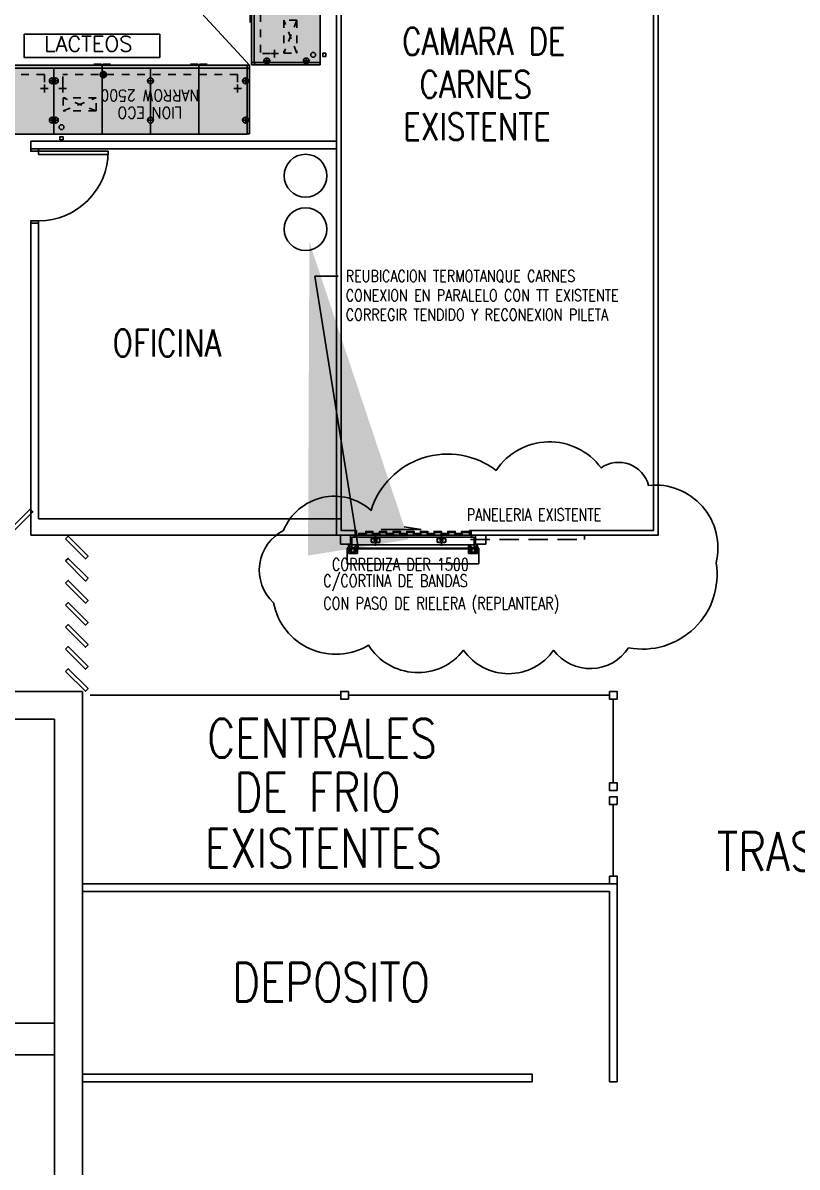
# Model space of a CAD drawing. Header units: millimetres. Extents: x -434 to 213, y 66 to 172.
# Drawn here: x 172.66 to 182.67, y 91.5 to 106.31 of the extents above; entities that cross this region are included whole.
import ezdxf
from ezdxf import colors
from ezdxf.entities.mleader import LeaderData, LeaderLine
from ezdxf.enums import TextEntityAlignment as Align
from ezdxf.math import Vec2, Vec3

# ---------------------------------------------------------------- set-up
doc = ezdxf.new("R2010")
doc.units = ezdxf.units.MM
for name, pattern in [('PLANO BASE ROCA II-2$0$HIDDEN', [0.375, 0.25, -0.125]), ('TRATTEGGIATA', [0.75, 0.5, -0.25]), ('TRATTEGGIATA2', [0.375, 0.25, -0.125])]:
    doc.linetypes.add(name, pattern=pattern)
for name, color, linetype in [('0_CAMARAS', 4, 'Continuous'), ('0_CARPINTERIA', 2, 'Continuous'), ('0_MUROS', 7, 'Continuous'), ('A-CAMARA', 160, 'Continuous'), ('A-CARPINTERIA CÁMARA', 1, 'Continuous'), ('A-CARPINTERIA METALICA', 20, 'Continuous'), ('A-REJILLAS', 252, 'Continuous'), ('COSTAN-EXH-COTAS', 8, 'Continuous'), ('COSTAN-EXH-Desagues', 1, 'Continuous'), ('D-DEF CAUCHO PUERTAS CAM', 30, 'Continuous'), ('DESAGUE', 4, 'TRATTEGGIATA'), ('DESAGUE MAQUINA', 3, 'Continuous'), ('DESAGUE PISO', 7, 'TRATTEGGIATA'), ('E_EQUIPAMIENTO', 1, 'Continuous'), ('E_EXHIBIDORAS', 1, 'Continuous'), ('ENTRADA DE FRIO', 2, 'Continuous'), ('GABINETE', 1, 'Continuous'), ('LATERALES', 3, 'Continuous'), ('PATAS', 6, 'Continuous'), ('QUADRO_ELETTRICO', 8, 'Continuous'), ('T_TEXTOS', 3, 'Continuous'), ('TESTI20', 3, 'Continuous')]:
    doc.layers.add(name, color=color, linetype=linetype)
doc.styles.add('ROMANS', font='ROMANS.SHX', dxfattribs={"width": 0.8, "height": 0.2})
doc.styles.get("Standard").update_dxf_attribs({"font": 'technic_.ttf', "width": 0.8, "height": 0.12})
doc.styles.add('TESTI15', font='romans.shx', dxfattribs={"width": 0.9, "height": 1.5})

# ---------------------------------------------------------------- blocks, each defined once
blk = doc.blocks.new('P90d')
at = {"color": 9}
for points in [[(-0.03, 0.1), (-0.03, 1), (-0.07, 1), (-0.07, 0.1)], [(-0.96, 0), (-0.96, 0.1), (-0.93, 0.1), (-0.93, 0)], [(0, 0), (0, 0.1), (-0.03, 0.1), (-0.03, 0)]]:
    blk.add_lwpolyline(points, close=True, dxfattribs=at)
at = {"color": 8}
blk.add_arc((-0.03, 0.1), 0.9, 90, 180, dxfattribs=at)
blk = doc.blocks.new('lateral izquierdo')
at = {"layer": 'E_EXHIBIDORAS', "color": 3, "linetype": 'ByBlock'}
for p, q in [((407702, 429665), (407702, 430550)), ((407732, 429700), (407717, 429700)), ((407702, 429665), (407732, 429665))]:
    blk.add_line(p, q, dxfattribs=at)
at = {"layer": 'E_EXHIBIDORAS'}
for p, q in [((407732, 430550), (407702, 430550)), ((407732, 429700), (407732, 429665))]:
    blk.add_line(p, q, dxfattribs=at)
at = {"layer": 'E_EXHIBIDORAS', "color": 1, "linetype": 'ByBlock'}
blk.add_line((407732, 429665), (407732, 430550), dxfattribs=at)
at = {"layer": 'E_EXHIBIDORAS', "color": 3, "linetype": 'ByBlock'}
blk.add_arc((407720, 429718), 17.5, 187.7705, 262.2295, dxfattribs=at)
blk = doc.blocks.new('COSTAN-REFERENCIA DE DESAGÜES')
at = {"layer": 'COSTAN-EXH-Desagues'}
blk.add_hatch(color=256, dxfattribs=at).paths.add_polyline_path([(40, 0, 1), (-40, 0, 1)])
blk.add_circle((0, 0), 40, dxfattribs=at)
blk = doc.blocks.new('LI_TL1_N_ ECO 250')
at = {"layer": 'COSTAN-EXH-COTAS', "color": 1}
for p, q in [((625, -890), (625, 0)), ((1250, -855), (1250, 0)), ((1875, -890), (1875, 0)), ((2500, -855), (2500, 0))]:
    blk.add_line(p, q, dxfattribs=at)
at = {"layer": 'COSTAN-EXH-Desagues'}
for p, q in [((615, -905), (517, -905)), ((517, -905), (517, -907)), ((617, -907), (517, -907)), ((585, -907), (615, -907)), ((615, -890), (615, -905)), ((615, -890), (617, -890)), ((615, -907), (617, -907)), ((617, -907), (617, -890)), ((634, -907), (634, -890)), ((636, -890), (634, -890)), ((636, -907), (634, -907)), ((634, -907), (734, -907)), ((636, -890), (636, -905)), ((636, -905), (734, -905)), ((666, -907), (636, -907)), ((734, -905), (734, -907)), ((1865, -905), (1767, -905)), ((1767, -905), (1767, -907)), ((1867, -907), (1767, -907)), ((1835, -907), (1865, -907)), ((1865, -890), (1865, -905)), ((1865, -890), (1867, -890)), ((1865, -907), (1867, -907)), ((1867, -907), (1867, -890)), ((1884, -907), (1884, -890)), ((1886, -890), (1884, -890)), ((1886, -907), (1884, -907)), ((1884, -907), (1984, -907)), ((1886, -890), (1886, -905)), ((1886, -905), (1984, -905)), ((1916, -907), (1886, -907)), ((1984, -905), (1984, -907))]:
    blk.add_line(p, q, dxfattribs=at)
at = {"layer": 'DESAGUE'}
for p, q in [((122, -770), (122, -645)), ((2385, -645), (2385, -770)), ((122, -770), (2385, -770))]:
    blk.add_line(p, q, dxfattribs=at)
at = {"layer": 'DESAGUE MAQUINA'}
for p, q in [((122, -590), (72, -590)), ((122, -590), (122, -540)), ((122, -590), (122, -640)), ((122, -590), (172, -590)), ((2385, -590), (2335, -590)), ((2385, -590), (2385, -540)), ((2385, -590), (2385, -640)), ((2385, -590), (2435, -590))]:
    blk.add_line(p, q, dxfattribs=at)
at = {"layer": 'DESAGUE PISO'}
for p, q in [((1860, -720), (1860, -820)), ((1910, -770), (1810, -770))]:
    blk.add_line(p, q, dxfattribs=at)
at = {"layer": 'ENTRADA DE FRIO'}
blk.add_lwpolyline([(2380, 73), (2420, 73), (2420, 33), (2380, 33)], close=True, dxfattribs=at)
blk.add_circle((2400, -90), 31, dxfattribs=at)
at = {"layer": 'GABINETE'}
for p, q in [((2500, 0), (0, 0)), ((0, 0), (0, -855)), ((0, -855), (2500, -855)), ((2500, -890), (0, -890))]:
    blk.add_line(p, q, dxfattribs=at)
at = {"layer": 'LATERALES'}
for p, q in [((2500, -890), (0, -890)), ((2470, -890), (2500, -890))]:
    blk.add_line(p, q, dxfattribs=at)
at = {"layer": 'PATAS'}
for p, q in [((20, -142), (20, -218)), ((1250, -142), (1250, -218)), ((2480, -142), (2480, -218)), ((-18, -180), (58, -180)), ((1212, -180), (1288, -180)), ((2518, -180), (2442, -180)), ((-18, -690), (58, -690)), ((20, -652), (20, -728)), ((1212, -690), (1288, -690)), ((1250, -652), (1250, -728)), ((2518, -690), (2442, -690)), ((2480, -652), (2480, -728))]:
    blk.add_line(p, q, dxfattribs=at)
for centre in [(20, -180), (1250, -180), (2480, -180), (20, -690), (1250, -690), (2480, -690)]:
    blk.add_circle(centre, 37.6, dxfattribs=at)
at = {"layer": 'QUADRO_ELETTRICO', "linetype": 'TRATTEGGIATA2'}
for p, q in [((1950, -300), (2380, -300)), ((1950, -300), (2380, -470)), ((2380, -300), (1950, -470)), ((1950, -300), (1950, -470)), ((2380, -470), (2380, -300)), ((1950, -470), (2380, -470))]:
    blk.add_line(p, q, dxfattribs=at)
at = {"layer": 'COSTAN-EXH-Desagues'}
blk.add_blockref('COSTAN-REFERENCIA DE DESAGÜES', (1860, -770), dxfattribs=at)
at = {"layer": 'TESTI20', "style": 'TESTI15', "width": 0.9}
for s, p in [('LION ECO', (1257, -276)), ('NARROW 2500', (1257, -501))]:
    blk.add_text(s, height=148, dxfattribs=at).set_placement(p, align=Align.MIDDLE)
blk = doc.blocks.new('LI_TL1_N_ECO 375')
at = {"layer": 'COSTAN-EXH-COTAS', "color": 1}
for p, q in [((625, -890), (625, 0)), ((1250, -855), (1250, 0)), ((1875, -890), (1875, 0)), ((2500, -855), (2500, 0)), ((3125, -890), (3125, 0)), ((3750, -855), (3750, 0))]:
    blk.add_line(p, q, dxfattribs=at)
at = {"layer": 'COSTAN-EXH-Desagues'}
for p, q in [((615, -905), (517, -905)), ((517, -905), (517, -907)), ((617, -907), (517, -907)), ((585, -907), (615, -907)), ((615, -890), (615, -905)), ((615, -890), (617, -890)), ((615, -907), (617, -907)), ((617, -907), (617, -890)), ((634, -907), (634, -890)), ((636, -890), (634, -890)), ((636, -907), (634, -907)), ((634, -907), (734, -907)), ((636, -890), (636, -905)), ((636, -905), (734, -905)), ((666, -907), (636, -907)), ((734, -905), (734, -907)), ((1865, -905), (1767, -905)), ((1767, -905), (1767, -907)), ((1867, -907), (1767, -907)), ((1835, -907), (1865, -907)), ((1865, -890), (1865, -905)), ((1865, -890), (1867, -890)), ((1865, -907), (1867, -907)), ((1867, -907), (1867, -890)), ((1884, -907), (1884, -890)), ((1886, -890), (1884, -890)), ((1886, -907), (1884, -907)), ((1884, -907), (1984, -907)), ((1886, -890), (1886, -905)), ((1886, -905), (1984, -905)), ((1916, -907), (1886, -907)), ((1984, -905), (1984, -907)), ((3115, -905), (3017, -905)), ((3017, -905), (3017, -907)), ((3117, -907), (3017, -907)), ((3085, -907), (3115, -907)), ((3115, -890), (3115, -905)), ((3115, -890), (3117, -890)), ((3115, -907), (3117, -907)), ((3117, -907), (3117, -890)), ((3134, -907), (3134, -890)), ((3136, -890), (3134, -890)), ((3136, -907), (3134, -907)), ((3134, -907), (3234, -907)), ((3136, -890), (3136, -905)), ((3136, -905), (3234, -905)), ((3166, -907), (3136, -907)), ((3234, -905), (3234, -907))]:
    blk.add_line(p, q, dxfattribs=at)
at = {"layer": 'DESAGUE'}
for p, q in [((122, -770), (122, -645)), ((3635, -645), (3635, -770)), ((122, -770), (3635, -770))]:
    blk.add_line(p, q, dxfattribs=at)
at = {"layer": 'DESAGUE MAQUINA'}
for p, q in [((122, -590), (72, -590)), ((122, -590), (122, -540)), ((122, -590), (122, -640)), ((122, -590), (172, -590)), ((3635, -590), (3585, -590)), ((3635, -590), (3635, -540)), ((3635, -590), (3635, -640)), ((3635, -590), (3685, -590))]:
    blk.add_line(p, q, dxfattribs=at)
at = {"layer": 'DESAGUE PISO'}
for p, q in [((1875, -720), (1875, -820)), ((1925, -770), (1825, -770))]:
    blk.add_line(p, q, dxfattribs=at)
at = {"layer": 'ENTRADA DE FRIO'}
blk.add_lwpolyline([(3630, 73), (3670, 73), (3670, 33), (3630, 33)], close=True, dxfattribs=at)
blk.add_circle((3650, -90), 31, dxfattribs=at)
at = {"layer": 'GABINETE'}
for p, q in [((3750, 0), (0, 0)), ((0, 0), (0, -855)), ((0, -855), (3750, -855)), ((2500, -890), (0, -890))]:
    blk.add_line(p, q, dxfattribs=at)
at = {"layer": 'LATERALES', "color": 3, "linetype": 'ByBlock'}
blk.add_line((3750, -890), (0, -890), dxfattribs=at)
at = {"layer": 'LATERALES'}
blk.add_line((3720, -890), (3750, -890), dxfattribs=at)
at = {"layer": 'PATAS'}
for p, q in [((20, -142), (20, -218)), ((1270, -142), (1270, -218)), ((2520, -142), (2520, -218)), ((3730, -142), (3730, -218)), ((-18, -180), (58, -180)), ((1232, -180), (1308, -180)), ((2482, -180), (2558, -180)), ((3768, -180), (3692, -180)), ((-18, -690), (58, -690)), ((20, -652), (20, -728)), ((1232, -690), (1308, -690)), ((1270, -652), (1270, -728)), ((2482, -690), (2558, -690)), ((2520, -652), (2520, -728)), ((3768, -690), (3692, -690)), ((3730, -652), (3730, -728))]:
    blk.add_line(p, q, dxfattribs=at)
for centre in [(20, -180), (1270, -180), (2520, -180), (3730, -180), (20, -690), (1270, -690), (2520, -690), (3730, -690)]:
    blk.add_circle(centre, 37.6, dxfattribs=at)
at = {"layer": 'QUADRO_ELETTRICO', "linetype": 'TRATTEGGIATA2'}
for p, q in [((3200, -300), (3630, -300)), ((3200, -300), (3630, -470)), ((3630, -300), (3200, -470)), ((3200, -300), (3200, -470)), ((3630, -470), (3630, -300)), ((3200, -470), (3630, -470))]:
    blk.add_line(p, q, dxfattribs=at)
at = {"layer": 'COSTAN-EXH-Desagues'}
blk.add_blockref('COSTAN-REFERENCIA DE DESAGÜES', (1875, -770), dxfattribs=at)
at = {"layer": 'TESTI20', "style": 'TESTI15', "width": 0.9}
blk.add_text('LION ECO NARROW 3750', height=148, dxfattribs=at).set_placement((1887, -423), align=Align.MIDDLE)
blk = doc.blocks.new('PCAMARA 1500 corrediza')
at = {"layer": 'A-CAMARA'}
for p, q in [((-0.2, 0), (0, 0)), ((1.5, -0.06), (1.5, 0)), ((1.7, 0), (1.5, 0))]:
    blk.add_line(p, q, dxfattribs=at)
at = {"layer": 'A-CARPINTERIA CÁMARA'}
for p, q in [((-0.101, 0.162), (0.046, 0.162)), ((-0.085, 0.235), (0.031, 0.235)), ((-0.085, 0.116), (-0.085, 0.235)), ((-0.069, 0.219), (0.015, 0.219)), ((-0.069, 0.116), (-0.069, 0.219)), ((-0.056, 0.17), (-0.069, 0.202)), ((-0.056, 0.145), (-0.056, 0.219)), ((-0.044, 0.219), (-0.044, 0.169)), ((-0.01, 0.219), (-0.01, 0.169)), ((-0.001, 0.146), (-0.001, 0.219)), ((-0.001, 0.169), (0.015, 0.206)), ((0.015, 0.219), (0.015, 0.125)), ((0.031, 0.235), (0.031, 0.125)), ((1.601, 0.162), (1.454, 0.162)), ((1.585, 0.235), (1.469, 0.235)), ((1.469, 0.235), (1.469, 0.124)), ((1.485, 0.219), (1.485, 0.124)), ((1.569, 0.219), (1.485, 0.219)), ((1.501, 0.169), (1.485, 0.206)), ((1.501, 0.146), (1.501, 0.219)), ((1.51, 0.219), (1.51, 0.169)), ((1.544, 0.219), (1.544, 0.169)), ((1.556, 0.144), (1.556, 0.219)), ((1.556, 0.17), (1.569, 0.202)), ((1.569, 0.116), (1.569, 0.219)), ((1.585, 0.116), (1.585, 0.235)), ((-0.06, 0.116), (-0.19, 0.116)), ((-0.19, 0.116), (-0.19, 0)), ((-0.19, 0), (-0.06, 0)), ((-0.04, 0.116), (-0.085, 0.116)), ((-0.06, 0), (-0.06, 0.116)), ((-0.06, 0.116), (-0.06, 0)), ((-0.04, 0.125), (-0.04, 0.024)), ((-0.04, 0.024), (1.54, 0.024)), ((-0.008, 0.024), (-0.008, 0)), ((-0.008, 0), (1.508, 0)), ((0.02, 0), (0.02, -0.06)), ((0.325, 0.027), (0.325, 0.033)), ((0.325, 0.033), (0.348, 0.033)), ((0.438, 0.027), (0.325, 0.027)), ((0.326, 0.046), (0.326, 0.085)), ((0.333, 0.092), (0.432, 0.092)), ((0.359, 0.039), (0.333, 0.039)), ((0.348, 0.033), (0.416, 0.033)), ((0.364, 0.049), (0.364, 0.07)), ((0.371, 0.077), (0.393, 0.077)), ((0.4, 0.07), (0.4, 0.049)), ((0.432, 0.039), (0.405, 0.039)), ((0.416, 0.033), (0.438, 0.033)), ((0.438, 0.085), (0.438, 0.046)), ((0.438, 0.033), (0.438, 0.027)), ((1.178, 0.085), (1.178, 0.046)), ((1.201, 0.033), (1.178, 0.033)), ((1.178, 0.033), (1.178, 0.027)), ((1.178, 0.027), (1.291, 0.027)), ((1.284, 0.092), (1.185, 0.092)), ((1.185, 0.039), (1.212, 0.039)), ((1.269, 0.033), (1.201, 0.033)), ((1.216, 0.07), (1.216, 0.049)), ((1.246, 0.077), (1.223, 0.077)), ((1.253, 0.049), (1.253, 0.07)), ((1.258, 0.039), (1.284, 0.039)), ((1.291, 0.033), (1.269, 0.033)), ((1.291, 0.046), (1.291, 0.085)), ((1.291, 0.027), (1.291, 0.033)), ((1.48, 0), (1.5, 0)), ((1.48, -0.06), (1.48, 0)), ((1.5, 0), (1.5, -0.06)), ((1.508, 0.024), (1.508, 0)), ((1.54, 0.124), (1.54, 0.024)), ((1.54, 0.116), (1.56, 0.116)), ((1.69, 0.116), (1.56, 0.116)), ((1.56, 0.116), (1.56, 0)), ((1.56, 0.116), (1.56, 0)), ((1.56, 0), (1.69, 0)), ((1.69, 0), (1.69, 0.116)), ((0, -0.06), (0, 0)), ((0.02, -0.06), (0, -0.06)), ((1.161, -0.076), (0.643, -0.076)), ((0.643, -0.076), (0.865, -0.108)), ((1.5, -0.06), (1.48, -0.06))]:
    blk.add_line(p, q, dxfattribs=at)
at = {"layer": 'A-CARPINTERIA CÁMARA', "linetype": 'PLANO BASE ROCA II-2$0$HIDDEN'}
for p in [(-1.467, 0), (0.005, 0.056)]:
    blk.add_line(p, (-1.467, 0.056), dxfattribs=at)
at = {"layer": 'A-CARPINTERIA CÁMARA', "color": 4}
blk.add_line((-0.04, 0.125), (1.54, 0.124), dxfattribs=at)
at = {"layer": 'A-CARPINTERIA CÁMARA'}
for points in [[(0.123, -0.037), (0.028, -0.037), (0.028, -0.05), (0.123, -0.05)], [(0.116, -0.009), (0.211, -0.009), (0.211, -0.023), (0.116, -0.023)], [(0.3, -0.037), (0.205, -0.037), (0.205, -0.05), (0.3, -0.05)], [(0.293, -0.01), (0.388, -0.01), (0.388, -0.023), (0.293, -0.023)], [(0.477, -0.037), (0.382, -0.037), (0.382, -0.05), (0.477, -0.05)], [(0.471, -0.01), (0.565, -0.01), (0.565, -0.023), (0.471, -0.023)], [(0.654, -0.037), (0.559, -0.037), (0.559, -0.05), (0.654, -0.05)], [(0.648, -0.01), (0.743, -0.01), (0.743, -0.023), (0.648, -0.023)], [(0.831, -0.037), (0.736, -0.037), (0.736, -0.05), (0.831, -0.05)], [(0.825, -0.01), (0.92, -0.01), (0.92, -0.023), (0.825, -0.023)], [(1.008, -0.037), (0.913, -0.037), (0.913, -0.05), (1.008, -0.05)], [(1.002, -0.01), (1.097, -0.01), (1.097, -0.023), (1.002, -0.023)], [(1.185, -0.037), (1.091, -0.037), (1.091, -0.05), (1.185, -0.05)], [(1.179, -0.01), (1.274, -0.01), (1.274, -0.023), (1.179, -0.023)], [(1.362, -0.037), (1.268, -0.037), (1.268, -0.05), (1.362, -0.05)], [(1.356, -0.01), (1.451, -0.01), (1.451, -0.023), (1.356, -0.023)]]:
    blk.add_lwpolyline(points, close=True, dxfattribs=at)
for centre, radius in [((0.335, 0.084), 0.00291), ((0.335, 0.047), 0.00291), ((0.383, 0.065), 0.00441), ((0.429, 0.084), 0.00291), ((0.429, 0.047), 0.00291), ((1.187, 0.084), 0.00291), ((1.187, 0.047), 0.00291), ((1.234, 0.065), 0.00441), ((1.282, 0.084), 0.00291), ((1.282, 0.047), 0.00291)]:
    blk.add_circle(centre, radius, dxfattribs=at)
for centre, radius, start, end in [((-0.067, 0.165), 0.0236, 266.364, 8.8204), ((0.013, 0.165), 0.0236, 171.1709, 273.6272), ((1.487, 0.165), 0.0236, 266.364, 8.8204), ((1.567, 0.165), 0.0236, 171.1709, 273.6272), ((0.333, 0.085), 0.00699, 89.9956, 179.9956), ((0.333, 0.046), 0.00699, 179.9956, 269.9956), ((0.346, 0.051), 0.0179, 261.8095, 353.3223), ((0.371, 0.07), 0.00699, 89.9956, 179.9956), ((0.393, 0.07), 0.00699, 359.9956, 89.9956), ((0.418, 0.051), 0.0179, 186.669, 278.1818), ((0.432, 0.085), 0.00699, 359.9956, 89.9956), ((0.432, 0.046), 0.00699, 269.9956, 359.9956), ((1.185, 0.085), 0.00699, 89.9956, 179.9956), ((1.185, 0.046), 0.00699, 179.9956, 269.9956), ((1.199, 0.051), 0.0179, 261.8095, 353.3223), ((1.223, 0.07), 0.00699, 89.9956, 179.9956), ((1.246, 0.07), 0.00699, 359.9956, 89.9956), ((1.271, 0.051), 0.0179, 186.669, 278.1818), ((1.284, 0.085), 0.00699, 359.9956, 89.9956), ((1.284, 0.046), 0.00699, 269.9956, 359.9956)]:
    blk.add_arc(centre, radius, start, end, dxfattribs=at)
at = {"layer": 'A-CARPINTERIA METALICA', "color": 8}
for p, q in [((0.383, -0.002), (0.383, 0.137)), ((1.234, -0.002), (1.234, 0.137))]:
    blk.add_line(p, q, dxfattribs=at)
at = {"layer": 'A-REJILLAS'}
blk.add_lwpolyline([(1.6, 0.368), (1.6, 0.168), (-0.1, 0.168), (-0.1, 0.368), (1.6, 0.368)], dxfattribs=at)
at = {"layer": 'D-DEF CAUCHO PUERTAS CAM', "color": 4}
blk.add_lwpolyline([(1.54, 0.174), (1.54, 0.125), (-0.04, 0.125), (-0.04, 0.174)], close=True, dxfattribs=at)

msp = doc.modelspace()

# ---------------------------------------------------------------- linework, layer by layer
at = {"layer": '0_CAMARAS'}
for p, q in [((176.976, 99.678), (176.976, 99.738)), ((178.456, 99.678), (178.456, 99.738)), ((170.605, 97.298), (173.07, 97.298)), ((173.07, 97.298), (173.07, 85.968)), ((169.21, 93.368), (173.07, 93.368)), ((169.21, 92.958), (173.07, 92.958))]:
    msp.add_line(p, q, dxfattribs=at)
for points in [[(176.715, 99.678), (176.715, 110.895), (179.276, 110.895)], [(180.516, 110.895), (180.875, 110.895), (180.875, 99.678), (178.456, 99.678)], [(179.276, 110.835), (176.775, 110.835), (176.775, 99.738), (176.976, 99.738)], [(178.456, 99.738), (180.815, 99.738), (180.815, 110.835), (180.516, 110.835)]]:
    msp.add_lwpolyline(points, dxfattribs=at)
at = {"layer": '0_CARPINTERIA'}
for p, q in [((173.53, 97.608), (176.771, 97.608)), ((176.871, 97.608), (180.246, 97.608)), ((180.296, 97.558), (180.296, 96.477)), ((180.296, 96.195), (180.296, 95.268))]:
    msp.add_line(p, q, dxfattribs=at)
for points in [[(176.871, 97.658), (176.771, 97.658), (176.771, 97.558), (176.871, 97.558)], [(180.246, 97.658), (180.346, 97.658), (180.346, 97.558), (180.246, 97.558)], [(180.246, 96.477), (180.346, 96.477), (180.346, 96.377), (180.246, 96.377)], [(180.246, 96.295), (180.346, 96.295), (180.346, 96.195), (180.246, 96.195)], [(180.246, 95.268), (180.346, 95.268), (180.346, 95.168), (180.246, 95.168)]]:
    msp.add_lwpolyline(points, close=True, dxfattribs=at)
at = {"layer": '0_MUROS'}
for p, q in [((172.763, 104.775), (176.715, 104.775)), ((172.763, 104.675), (172.763, 104.775)), ((172.763, 104.675), (176.715, 104.675)), ((172.763, 103.715), (172.863, 103.715)), ((172.763, 99.678), (176.715, 99.678)), ((170.605, 97.658), (173.43, 97.658)), ((173.13, 97.658), (173.43, 97.658)), ((173.43, 97.658), (173.43, 85.608))]:
    msp.add_line(p, q, dxfattribs=at)
for points in [[(172.763, 99.678), (172.763, 103.715)], [(176.763, 99.891), (172.863, 99.891), (172.863, 103.715)], [(176.978, 99.678), (176.715, 99.678)], [(173.43, 95.168), (180.346, 95.168), (180.346, 92.608), (180.246, 92.608)], [(173.43, 95.068), (180.246, 95.068), (180.246, 92.608)], [(179.246, 92.608), (179.246, 92.708), (173.43, 92.708)], [(179.246, 92.608), (173.43, 92.608)]]:
    msp.add_lwpolyline(points, dxfattribs=at)
at = {"layer": 'E_EQUIPAMIENTO', "color": 8, "linetype": 'ByBlock'}
msp.add_lwpolyline([(181.626, 99.321, 0.520567), (180.753, 100.323, 0.520567), (180.138, 100.549, 0.520567), (178.78, 100.517, 0.520567), (177.163, 100, 0.520567), (176.032, 99.741, 0.520567), (175.902, 98.804, 0.520567), (177.131, 98.255, 0.520567), (178.36, 98.19, 0.520567), (179.524, 98.19, 0.520567), (180.494, 98.222, 0.520567)], format="xyb", close=True, dxfattribs=at)
at = {"layer": 'E_EQUIPAMIENTO', "linetype": 'ByBlock'}
for centre in [(176.316, 104.329), (176.316, 103.638)]:
    msp.add_circle(centre, 0.277, dxfattribs=at)
at = {"layer": 'E_EQUIPAMIENTO', "color": 61, "linetype": 'ByBlock'}
for points in [[(175.62, 113.323), (176.505, 113.323), (175.62, 105.763), (176.505, 105.763)], [(175.59, 105.757), (166.78, 105.737), (175.59, 104.872), (166.78, 104.872)]]:
    msp.add_solid(points, dxfattribs=at)
at = {"layer": 'E_EXHIBIDORAS'}
for points in [[(172.531, 99.721), (172.497, 99.756), (172.755, 100.014), (172.789, 99.98)], [(173.211, 99.63), (173.246, 99.665), (173.504, 99.406), (173.469, 99.372)], [(173.211, 99.345), (173.246, 99.379), (173.504, 99.121), (173.469, 99.086)], [(173.211, 99.059), (173.246, 99.094), (173.504, 98.835), (173.469, 98.801)], [(173.211, 98.774), (173.246, 98.808), (173.504, 98.55), (173.469, 98.515)], [(173.211, 98.488), (173.246, 98.523), (173.504, 98.265), (173.469, 98.23)], [(173.211, 98.203), (173.246, 98.237), (173.504, 97.979), (173.469, 97.945)], [(173.211, 97.917), (173.246, 97.952), (173.504, 97.694), (173.469, 97.659)]]:
    msp.add_lwpolyline(points, close=True, dxfattribs=at)
at = {"layer": 'T_TEXTOS'}
msp.add_line((174.866, 106.545), (175.59, 105.757), dxfattribs=at)
at = {"layer": 'T_TEXTOS', "color": 5}
msp.add_lwpolyline([(174.431, 105.858), (172.679, 105.858), (172.679, 106.158), (174.431, 106.158)], close=True, dxfattribs=at)

# ---------------------------------------------------------------- block references
at = {"color": 8, "linetype": 'ByBlock', "rotation": 180}
msp.add_blockref('PCAMARA 1500 corrediza', (178.456, 99.678), dxfattribs=at)
at = {"layer": '0_CARPINTERIA', "xscale": -1, "rotation": 270.0000000000008}
msp.add_blockref('P90d', (172.763, 104.675), dxfattribs=at)
at = {"layer": 'E_EXHIBIDORAS', "yscale": 0.001, "zscale": 0.001}
for name, p, xscale, rotation in [('LI_TL1_N_ECO 375', (176.505, 109.543), 0.001, 270), ('LI_TL1_N_ ECO 250', (173.06, 104.867), 0.001, 180), ('LI_TL1_N_ ECO 250', (175.56, 104.867), 0.001, 180), ('lateral izquierdo', (583.292, 535.422), 0.001, 180), ('lateral izquierdo', (-254.046, -301.939), -0.001, 270)]:
    msp.add_blockref(name, p, dxfattribs=dict(at, xscale=xscale, rotation=rotation))

# ---------------------------------------------------------------- texts
at = {"layer": '0_MUROS', "color": 3, "style": 'ROMANS', "width": 0.8}
for s, height, p in [('CAMARA DE', 0.35, (177.565, 105.891)), ('CARNES', 0.35, (177.79, 105.337)), ('EXISTENTE', 0.35, (177.578, 104.788)), ('OFICINA', 0.35, (173.82, 101.989)), ('CENTRALES', 0.5, (175.046, 96.801)), ('DE FRIO', 0.5, (175.399, 96.104)), ('EXISTENTES', 0.5, (175.015, 95.378)), ('TRASTIENDA', 0.5, (181.637, 95.338)), ('DEPOSITO', 0.5, (175.369, 93.645))]:
    msp.add_text(s, height=height, dxfattribs=at).set_placement(p)
at = {"layer": 'T_TEXTOS', "style": 'ROMANS'}
msp.add_text('LACTEOS', height=0.2, dxfattribs=at).set_placement((172.936, 105.936))
at = {"layer": 'T_TEXTOS', "style": 'ROMANS', "width": 0.75}
for s, p in [('PANELERIA EXISTENTE', (178.401, 99.864)), ('CORREDIZA DER 1500', (176.658, 99.22)), ('C/CORTINA DE BANDAS', (176.546, 99.009)), ('CON PASO DE RIELERA (REPLANTEAR)', (176.546, 98.718))]:
    msp.add_text(s, height=0.16, dxfattribs=at).set_placement(p)

# ---------------------------------------------------------------- leaders
at = {"layer": 'T_TEXTOS', "color": 3, "linetype": 'ByBlock'}
ml = msp.add_multileader_mtext('Standard', dxfattribs=at)
ml.set_content('{\\Fromans|c0;REUBICACION TERMOTANQUE CARNES\\PCONEXION EN PARALELO CON TT EXISTENTE\\PCORREGIR TENDIDO Y RECONEXION PILETA}', color=3)
ml.set_leader_properties()
ml.build(insert=Vec2(0, 0))
ml.multileader.update_dxf_attribs({"text_right_attachment_type": 6, "dogleg_length": 0.3})
ctx = ml.context
ctx.base_point, ctx.char_height, ctx.landing_gap_size, ctx.plane_origin = Vec3(176.736, 103.031), 0.15, 0.1, Vec3(175.956, 102.232)
ctx.right_attachment = 6
notes = []
notes.append((ctx, [(0, (1, 1, 0), (176.436, 103.031), (1, 0), 0.3, [(0, [(176.366, 103.469)], 0, [])])]))
ctx.mtext.insert, ctx.mtext.flow_direction = Vec3(176.836, 103.106), 5
for ctx, leaders in notes:
    for number, flags, end, landing, length, lines in leaders:
        leader = LeaderData()
        leader.index, (leader.has_last_leader_line, leader.has_dogleg_vector, leader.attachment_direction) = number, flags
        leader.last_leader_point, leader.dogleg_vector, leader.dogleg_length = Vec3(end), Vec3(landing), length
        for number, points, colour, breaks in lines:
            line = LeaderLine()
            line.index, line.vertices, line.color, line.breaks = number, Vec3.list(points), colors.encode_raw_color(colour), breaks
            leader.lines.append(line)
        ctx.leaders.append(leader)

doc.saveas('drawing.dxf')
